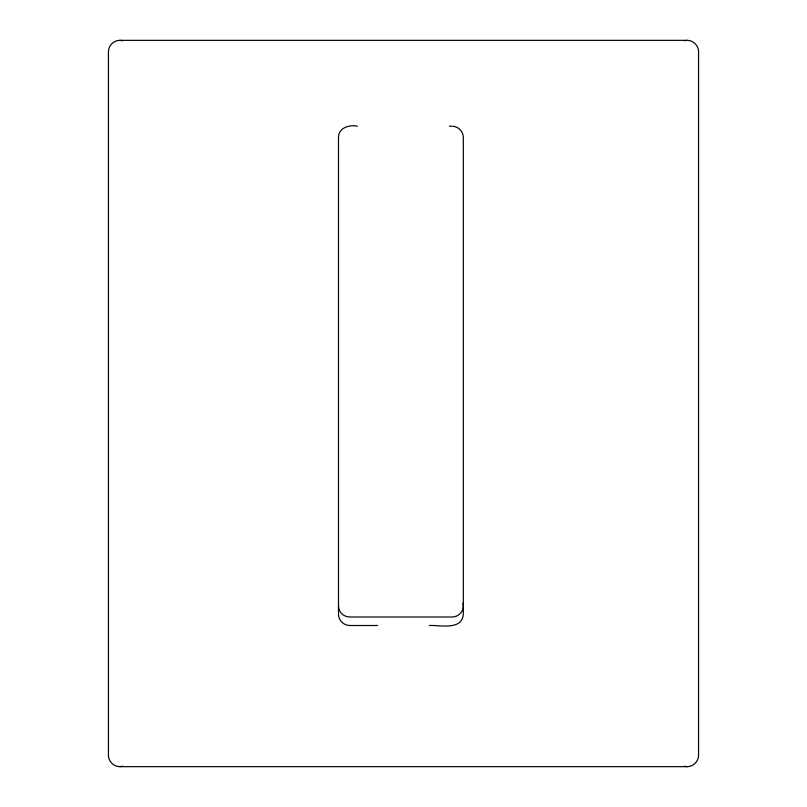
<?xml version="1.0" encoding="UTF-8"?>
<svg xmlns="http://www.w3.org/2000/svg" width="807" height="807" viewBox="0 0 807 807"><rect width="100%" height="100%" fill="white"/><g stroke="black" fill="none" stroke-linecap="round" stroke-linejoin="round"><path stroke-width="1.21" d="M119.789 40.35C113.716 40.31 108.4 45.626 108.441 51.698L108.441 755.302C108.4 761.374 113.716 766.69 119.789 766.65L687.211 766.65C693.284 766.69 698.6 761.374 698.559 755.302L698.559 51.698C698.6 45.626 693.284 40.31 687.211 40.35L119.789 40.35L122.725 40.733M684.275 40.733L687.211 40.35M119.789 766.65L122.725 766.267M357.4 126.174C349.421 124.429 338.385 127.829 338.486 137.523L338.486 614.157C338.456 620.23 343.762 625.546 349.835 625.506L377.575 625.506M449.449 126.174L451.97 126.174M429.274 625.506C439.754 624.89 462.108 630.832 463.319 614.157L463.319 137.523C463.329 131.864 458.669 126.588 452.949 126.306M684.275 766.267L687.211 766.65M338.486 606.037A11.348 10.965 0 0 0 349.835 617.002L451.97 617.002A11.348 10.965 0 0 0 462.936 603.202"/></g></svg>
